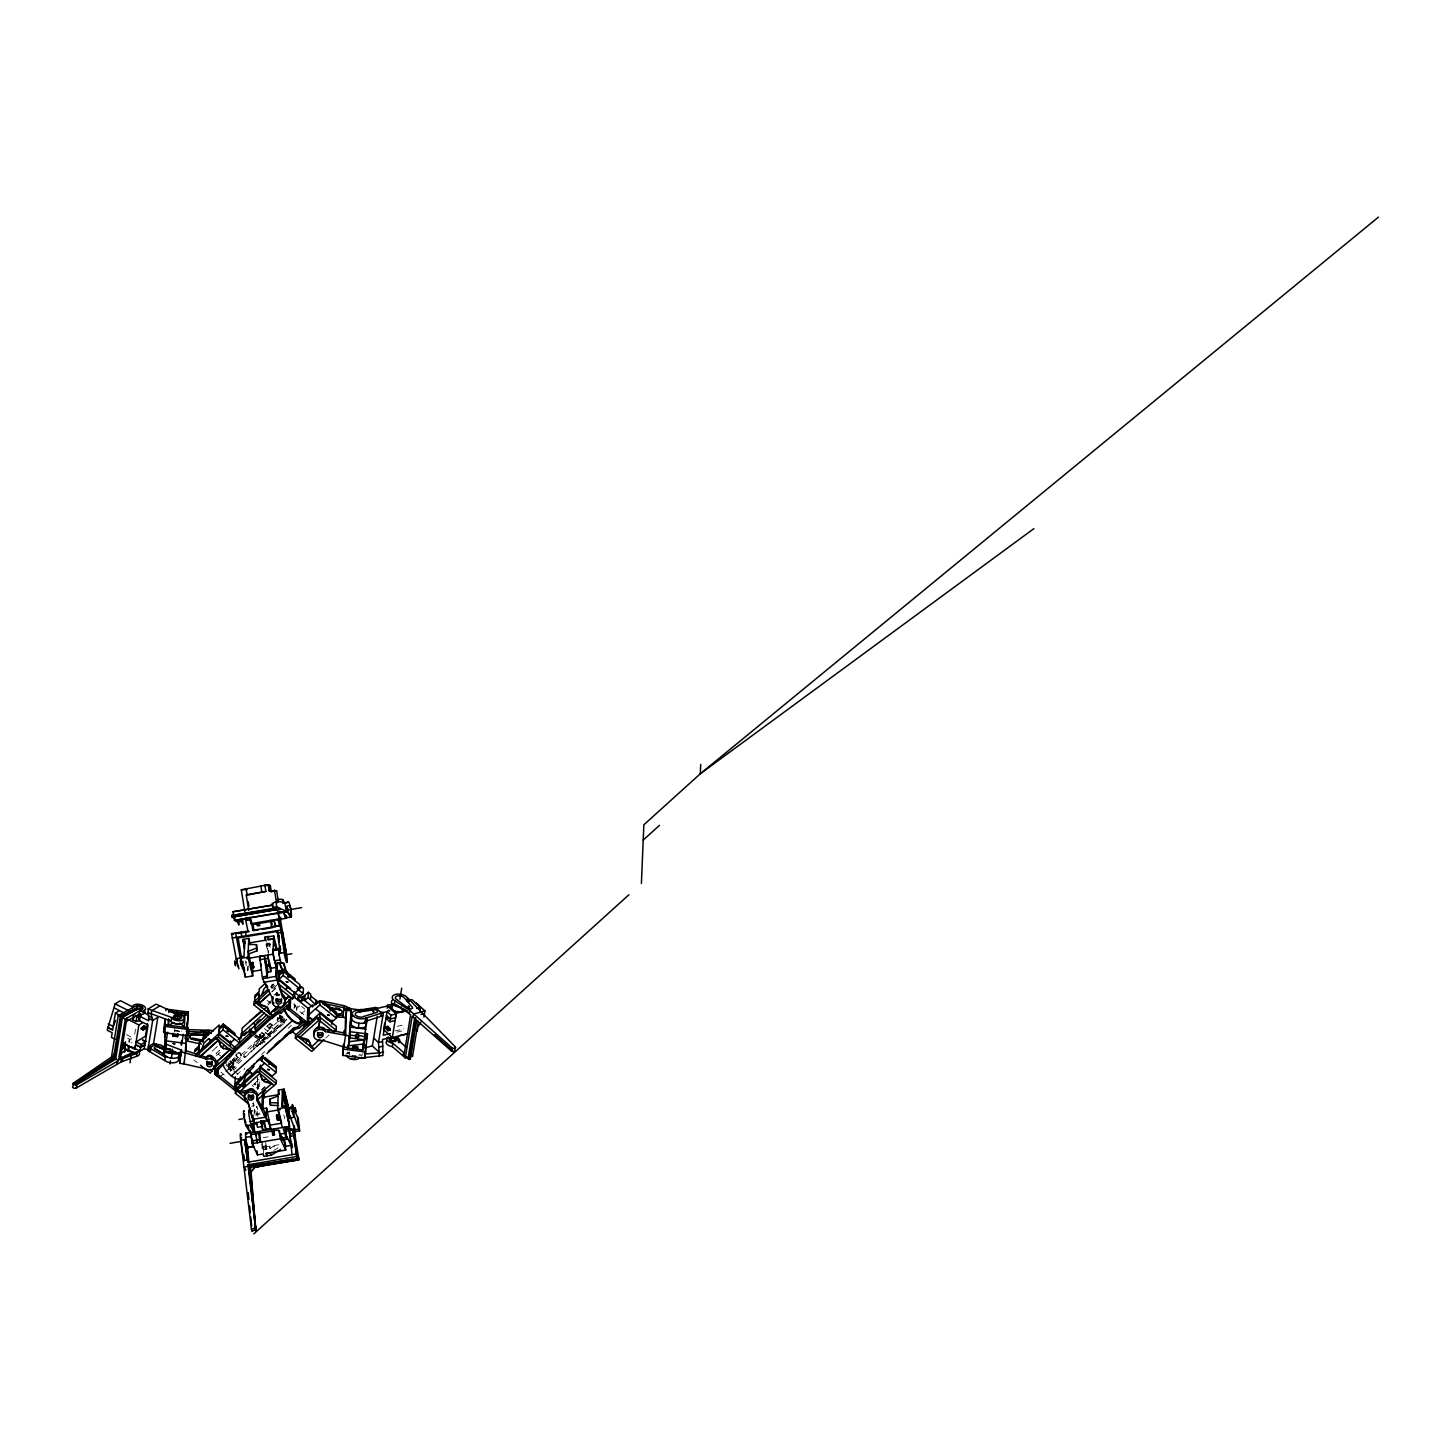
<?xml version="1.0" encoding="UTF-8"?>
<svg xmlns="http://www.w3.org/2000/svg" width="1451" height="1451" viewBox="0 0 1451 1451"><rect width="100%" height="100%" fill="white"/><g stroke="black" fill="none" stroke-linecap="round" stroke-linejoin="round"><path stroke-width="0.75" stroke-dasharray="5 3.75" d="M259.693 1086.527L259.711 1081.902M228.587 1067.356L228.641 1065.614M174.936 1031.969L174.483 1030.228L181.538 1031.153M230.31 1071.763L230.782 1060.427M227.988 1069.913L231.362 1066.866L231.58 1061.66L233.883 1058.686A3.392 2.902 2.4 0 0 233.611 1057.326M236.023 1068.807L231.434 1065.125L233.067 1063.674L233.212 1060.191M233.303 1061.951L228.333 1066.013M233.248 1060.336C232.668 1055.022 240.122 1059.556 235.588 1061.769C230.655 1062.168 235.461 1055.947 236.858 1060.264M233.067 1063.674L233.883 1058.686M236.078 1055.548L236.132 1054.496M241.029 1055.439L241.066 1054.405M248.121 970.139L248.302 965.731M260.454 1041.219L260.309 1044.684L259.584 1038.716L253.943 1043.813L253.725 1049.182L288.259 1017.967M253.417 1106.823L253.599 1102.579M254.469 1084.677C256.972 1082.246 253.399 1085.928 255.793 1084.768M254.197 1114.187L254.578 1105.336M258.858 1037.538L258.895 1036.486L265.025 1041.419M257.716 1089.121A2.684 2.285 2.4 0 0 258.169 1087.996L257.716 1077.93M259.62 1035.887L259.656 1034.763M259.91 1035.814L259.965 1034.69M257.462 1089.284A2.503 2.14 2.4 0 0 258.242 1087.252L257.553 1079.834M260.309 1038.716L260.346 1037.665M258.169 1087.996L258.169 1086.164M257.933 1116.418L256.736 1106.261L258.133 1111.919M261.724 1042.126L261.652 1043.868L285.394 1022.139L282.419 1019.745L282.038 1023.481L286.754 1019.164M255.05 1035.216L261.688 1040.548L284.976 1018.421L281.657 1015.754M263.647 1035.742L263.701 1034.617A1.868 1.596 2.4 0 0 261.289 1033.112M264.028 1035.814L264.064 1034.672A2.213 1.886 2.4 0 0 261.216 1032.912M268.308 953.488L266.984 944.256L270.194 943.694L270.231 945.163M268.308 952.6L268.399 950.55M265.859 1033.692L265.914 1032.64M267.546 1027.163L267.601 1025.948L269.287 1028.541L267.546 1027.163L270.63 1023.227L272.316 1025.821L269.287 1028.541M271.917 987.224L272.044 984.231A3.7 3.156 2.4 0 0 275.654 984.975M274.003 1030.936L274.076 1029.194L270.829 1026.582M276.506 995.912L276.633 992.847L280.007 995.549M277.431 995.023L277.268 992.937A3.319 2.829 2.4 0 0 275.708 995.422M277.214 1019.98L277.268 1018.856M277.649 1019.781L277.685 1018.656M281.385 1019.708L281.095 1018.91A1.868 1.596 2.4 0 0 278.519 1018.384A1.868 1.596 2.4 0 0 277.921 1020.579L279.1 1021.286A1.868 1.596 2.4 0 0 281.168 1020.506L281.44 1018.584M281.621 1019.89L281.675 1018.765M284.233 1023.445L284.305 1021.704L282.183 1019.999L284.958 1017.496M261.688 1040.548L284.976 1018.421M295.152 1006.504L295.206 1005.47M296.367 1010.513L296.512 1007.048L299.668 1004.183M266.658 942.95C269.578 943.114 270.666 944.909 269.813 944.583M270.249 945.671L266.984 946.415L266.984 944.256M262.921 1149.337L266.458 1149.355L263.248 1149.899C260.146 1147.995 265.714 1143.624 266.313 1147.941L263.084 1148.485L262.413 1146.78M265.642 1146.217L266.132 1148.884L262.903 1149.428M274.166 1146.925C275.527 1143.243 267.728 1152.747 265.769 1147.433M236.912 1059.23L235.171 1060.79L233.285 1059.284M128.74 1042.054L129.266 1038.843A3.7 1.941 9.3 0 0 126.545 1038.172M129.302 1042.344L130.046 1039.097A7.908 4.117 9.3 0 1 134.054 1039.242M134.689 1034.182L135.777 1027.58M174.446 1031.135L174.9 1028.36M349.365 1053.752L349.655 1051.975L349.201 1056.038M362.26 1053.48L361.789 1056.274L358.615 1053.48M255.811 1083.988L254.505 1084.042M233.502 1063.003L233.738 1062.168A3.392 2.902 2.4 0 0 233.012 1060.137L232.269 1059.538M359.939 1054.333L359.648 1054.75A6.638 3.464 9.3 0 1 358.687 1055.385M231.58 1061.66L228.206 1064.708L230.6 1066.63L230.528 1068.371L244.747 1055.53L244.657 1057.253L281.585 1023.88M273.822 983.941L270.738 986.716L273.06 988.566L278.592 983.56M271.174 988.421L274.529 985.392M271.827 991.758L275.164 988.748M271.954 991.867L275.291 988.838M212.318 1050.996L217.051 1046.715M274.076 995.168L277.322 992.23M267.873 1003.53L270.702 1000.954M267.8 1005.271L270.63 1002.695L267.329 1000.029M216.181 1053.408L219.518 1050.397L216.163 1053.843M216.453 1055.602L221.314 1051.358M266.458 1026.655L272.951 1020.797M269.342 1027.344L272.371 1024.624M269.306 1027.943L272.335 1025.222M228.315 1066.467L282.963 1016.97M219.264 1077.603L224.071 1073.268M225.685 1071.817L230.473 1067.464L225.794 1063.692M254.814 1046.171L260.382 1041.147M299.595 1005.924L296.439 1008.79L304.855 1015.555M231.598 1069.532L286.01 1020.325M301.554 1013.741L304.819 1010.767M237.112 1074.484L240.358 1071.545M288.15 1028.324L291.397 1025.385M261.67 1054.424L264.808 1051.594M252.202 1085.801L257.589 1080.922A7.908 6.729 2.4 0 0 258.786 1079.508M325.713 1038.045L329.069 1035.016M251.785 1106.551L253.925 1104.61L251.622 1102.76M256.011 1082.029L257.589 1080.922M345.81 1054.188L349.129 1052.138M273.84 1150.462L281.313 1145.945M277.195 994.679L277.975 994.388A3.319 2.829 2.4 0 1 279.698 994.352M397.338 1026.365L405.645 1024.388M395.017 1030.936L403.668 1028.886M396.921 1032.114L404.303 1030.373M269.741 943.186L266.512 943.749L266.984 946.415M266.93 945.163L270.158 944.601M255.956 1113.788L259.511 1113.171M255.195 1114.948L261.633 1113.86M263.121 1137.693L269.723 1136.568M265.352 1147.015L282.8 1144.059M262.776 1147.814L266.005 1147.269M174.791 1030.627L179.271 1031.208M175.154 1030.754L179.634 1031.353M278.193 1017.514A1.868 1.596 2.4 0 0 278.683 1020.017L279.136 1020.162M260.944 1036.05L261.416 1036.195A1.868 1.596 2.4 0 0 263.701 1034.617M126.418 1034.654L134.036 1038.535M232.051 1070.185L230.528 1070.04M231.362 1066.866L234.427 1069.314M233.901 1071.074L238.962 1075.118M301.735 1006.577L304.855 1009.08M267.093 1000.247L270.394 1002.913M279.553 1015.065L282.836 1017.695L282.745 1019.436L279.481 1016.806M279.553 1015.228L284.922 1019.545M270.575 1024.424L272.316 1025.821M264.263 1028.469L270.738 1033.692M270.593 1036.395L264.463 1031.48L270.539 1037.447M256.754 1035.415L261.724 1039.424M255.739 1035.035L264.989 1042.471M255.122 1036.758L262.595 1042.779M252.148 1034.672L259.602 1040.53L230.528 1066.558L228.097 1064.617M253.943 1043.813L256.918 1046.225M230.691 1062.259L233.121 1064.218L233.194 1062.386L230.6 1064.726L228.17 1062.785M218.303 1054.097L220.606 1055.947M225.939 1065.234L231.743 1069.895M220.987 1072.235L224.234 1074.865M193.89 1059.974L197.173 1062.604M270.974 986.281L273.06 988.566M270.539 1148.739L269.396 1146.344L270.122 1152.729M265.968 1148.303L266.005 1145.057M246.579 963.119L246.235 961.541M269.179 943.476L270.14 947.267M265.95 944.039L267.836 951.584M283.834 1114.912L284.813 1118.775M245.128 960.798L247.541 970.429M247.377 966.529L247.813 970.411M265.152 1145.22L265.606 1149.319M262.359 1142.01L263.084 1148.485M263.248 1149.899L263.973 1156.374M261.67 1143.714L262.595 1151.913M265.606 1141.465L266.313 1147.941M257.607 1080.288L258.115 1087.416M257.063 1076.461L258.006 1086.164A2.503 2.14 2.4 0 1 257.19 1088.196M256.954 1115.638L255.322 1109.67A7.908 1.016 80.3 0 0 254.342 1109.942L254.36 1111.248A7.908 1.016 80.3 0 0 254.487 1112.899M258.042 1085.384A2.503 2.14 2.4 0 1 256.065 1087.887M253.326 1086.69A2.503 2.14 2.4 0 1 253.109 1086.164M244.167 1069.913A7.908 6.729 2.4 0 1 244.566 1068.19M131.062 1042.834A4.571 2.376 9.3 0 1 132.186 1042.797M279.39 1016.933A2.213 1.886 2.4 0 1 281.657 1018.602A2.213 1.886 2.4 0 1 279.934 1020.652A2.213 1.886 2.4 0 1 277.359 1019.346M277.522 1017.913A2.213 1.886 2.4 0 1 277.848 1017.514M264.064 1034.672A2.213 1.886 2.4 0 1 261.38 1036.54A2.213 1.886 2.4 0 1 259.91 1033.819M277.467 1019.037A2.213 1.886 2.4 0 1 281.186 1018.82A2.213 1.886 2.4 0 1 279.88 1021.776A2.213 1.886 2.4 0 1 277.268 1019.491M275.545 987.968A3.7 3.156 2.4 0 1 270.738 985.011M217.324 1046.135A7.908 6.729 2.4 0 1 216.126 1047.549M229.548 1061.552A12.098 4.788 47.9 0 1 236.259 1067.591M230.11 1070.131A3.863 1.542 47.9 0 1 229.657 1066.485A3.863 1.542 47.9 0 1 234.083 1070.493M228.786 1067.954A3.863 1.542 47.9 0 1 231.634 1070.221M237.837 1053.462A2.467 2.104 2.4 0 1 240.993 1055.82A2.467 2.104 2.4 0 1 237.202 1057.253A2.467 2.104 2.4 0 1 237.239 1053.698M237.873 1052.428A2.467 2.104 2.4 0 1 241.047 1054.224A2.467 2.104 2.4 0 1 238.472 1056.564A2.467 2.104 2.4 0 1 236.187 1053.952M293.882 1003.675A2.467 2.104 2.4 0 1 294.045 1007.32M293.846 1004.709A2.467 2.104 2.4 0 1 293.991 1008.354M261.416 1036.195A1.868 1.596 2.4 0 1 260.182 1033.874M279.499 1017.024A1.868 1.596 2.4 0 1 281.385 1019.001A1.868 1.596 2.4 0 1 278.683 1020.017M347.297 1053.752A6.638 3.464 9.3 0 1 349.546 1052.664M348.294 1053.789A6.638 3.464 9.3 0 1 347.206 1051.957M258.296 1086.092A2.503 2.14 2.4 0 1 257.516 1088.123M276.506 995.567A3.319 2.829 2.4 0 1 277.177 995.114L277.957 994.806A3.319 2.829 2.4 0 1 279.68 994.787M277.721 995.858A2.285 1.941 2.4 0 1 279.444 995.64M276.851 995.894A2.285 1.941 2.4 0 1 277.359 994.008M262.776 1037.139L260.908 1037.175A1.868 1.596 2.4 0 1 260.255 1034.835A1.868 1.596 2.4 0 1 263.066 1034.617L263.574 1035.325A1.868 1.596 2.4 0 1 262.776 1037.139M260.309 1037.211A2.213 1.886 2.4 0 0 263.973 1036.286A2.213 1.886 2.4 0 0 261.18 1034.037A2.213 1.886 2.4 0 0 260.309 1037.211"/><path stroke-width="1.5" d="M278.32 935.097L279.154 941.735M283.108 939.577L282.981 939.087M239.125 923.398L238.78 925.067L237.638 922.129L241.519 921.476L242.879 924.269L242.789 919.88M287.733 909.414L287.516 908.217L287.697 909.487M276.851 978.391L283.707 997.98A6.638 5.641 2.4 0 1 280.152 1007.248A6.638 5.641 2.4 0 1 272.48 999.884L272.933 996.801M262.522 978.663L259.602 956.445L264.354 955.647L267.274 977.847L262.522 978.663L272.879 999.159M165.106 1034.055L164.344 1052.374L179.997 1054.405M180.087 1052.283L179.634 1063.365L184.077 1063.946L186.308 1043.487L166.212 1040.875L164.961 1051.104L172.016 1052.029L172.469 1049.254M179.634 1063.365L180.922 1054.242L165.414 1048.311L166.212 1040.875M181.302 1044.974L181.466 1040.893M180.849 1055.983L181.593 1050.161L166.085 1044.212M184.132 1062.205L184.077 1063.946L205.389 1068.788A6.638 5.641 2.4 0 0 216.018 1065.234A6.638 5.641 2.4 0 0 206.967 1059.121L181.52 1051.902M185.51 1050.905L186.145 1035.379M201.508 1044.085L187.451 1041.129L187.542 1039.097M203.031 1041.637L191.369 1039.134A2.684 2.285 2.4 0 1 192.004 1034.763L204.192 1034.998L204.228 1033.747M186.018 1050.724L206.096 1057.217L206.006 1059.484L207.058 1056.854A6.638 5.641 2.4 0 1 214.276 1058.214A6.638 5.641 2.4 0 1 215.655 1064.399M249.699 942.878L265.007 940.266L265.134 937.001L268.381 936.439L268.254 939.704L273.568 938.797L276.397 950.115L273.586 938.797L268.254 939.704L268.362 936.784L273.695 935.877L272.951 954.178L276.252 967.4L270.92 968.307L270.775 971.644L267.528 972.188L266.095 965.332C271.682 968.815 268.326 958.549 268.961 964.371L265.733 964.933L264.372 955.647M282.437 997.055L275.853 976.378L276.307 965.296M276.833 980.35L277.467 963.373M284.233 970.919A7.908 6.729 2.4 0 0 282.383 970.12L282.365 968.706M286.881 974.347L283.961 963.101M346.408 1010.241L345.592 1035.488L343.724 1046.969L348.149 1047.549L350.036 1036.068L351.196 1008.808L344.413 1005.797L322.34 1001.099A7.908 6.729 2.4 0 0 316.518 1002.423M165.414 1018.765L165.051 1027.598L165.505 1024.805L187.741 1027.707L186.635 1035.651L164.416 1032.749L164.942 1019.89L163.582 1032.078L164.652 1026.836M165.94 1010.73L165.994 1009.08L188.231 1011.982L188.158 1013.632L169.042 1011.147L168.824 1012.544M164.416 1032.749L165.505 1024.805M164.961 1051.104L165.088 1047.767M165.559 1044.974L165.414 1048.311L170.71 1049.019M168.262 1025.821L168.534 1019.219M168.425 1025.839L168.697 1019.237M172.016 1052.029L172.052 1051.123M177.512 1036.649L177.802 1033.946L177.512 1036.649L172.742 1036.014L172.796 1034.726M173.775 1051.268L173.558 1052.229L180.613 1053.154M177.04 1012.181L176.75 1015.319M184.259 1027.888L185.039 1013.233L175.335 1013.705L169.042 1011.147M186.635 1035.651L188.231 1011.982M187.288 1030.5L187.923 1015.029L180.523 1015.228M187.741 1027.707L187.669 1029.358L165.432 1026.456M198.968 1047.713L194.634 1051.63L194.706 1049.889L199.041 1045.971M198.787 1051.921L199.168 1043.106L219.174 1025.023L219.047 1027.87L223.309 1024.025L228.532 1028.233L227.281 1031.026L228.532 1028.233M202.632 1041.31A7.908 6.729 2.4 0 1 203.358 1039.66L204.682 1035.252L203.485 1036.667A7.908 6.729 2.4 0 0 202.904 1041.8M200.456 1065.252L210.322 1073.178L212.535 1069.514L232.65 1051.322L230.346 1049.454L215.256 1063.111L230.11 1049.472M214.766 1069.695L214.585 1073.831L219.264 1077.603M195.595 1054.677L218.466 1033.983L234.899 1047.205L234.772 1050.252L232.613 1052.175L216.235 1038.1L218.539 1039.95L220.933 1046.643L223.363 1048.583L230.346 1049.454M253.725 1064.109L253.617 1066.811L236.64 1084.768L236.459 1088.903L234.881 1090.318L214.929 1074.266L215.274 1066.068M214.929 1074.266L216.507 1072.851L216.689 1068.716L224.506 1061.642L229.149 1054.841L233.665 1050.76L235.116 1051.939L235.225 1049.218L250.914 1035.053L251.114 1030.228M216.199 1038.97L218.339 1037.03L218.466 1033.983M218.72 1035.941L218.974 1029.611L223.254 1025.766L228.46 1029.956M234.645 1039.152L230.618 1042.797L219.047 1033.475L219.21 1029.394M218.031 1067.555L217.741 1074.212L216.399 1075.445M249.1 1070.892L247.631 1069.732L243.006 1076.533L235.171 1083.607L234.79 1087.924L217.741 1074.212L218.14 1069.895L233.611 1053.299M219.047 1033.475L223.073 1029.829L223.309 1024.025M223.363 1048.583L222.184 1046.751L224.397 1045.572M229.603 1030.863L229.675 1029.14L234.881 1033.348L234.808 1035.071L229.603 1030.863L228.424 1031.933M230.292 1045.246L230.473 1041.038M235.243 1076.823L234.79 1087.924L233.43 1089.157M241.537 919.063L242.335 921.149L241.61 918.537M244.512 947.05L243.024 941.046L244.639 940.756L244.004 956.227L240.757 956.789L240.685 958.44L245.382 977.194L252.674 975.943L252.909 970.03M248.502 1103.903L235.352 1093.328L235.515 1089.429L264.554 1063.202M243.024 941.046L243.079 939.396L248.756 938.416L250.316 944.674M235.352 1093.328L237.565 1089.665L257.698 1071.455L274.094 1085.548L276.234 1083.607L276.361 1080.578L259.929 1067.356L259.802 1070.385L257.661 1072.325M240.902 1038.716L241.12 1033.511M266.875 1014.866L244.294 1035.288L241.936 1033.384L242.154 1028.179L261.688 1010.567M245.382 977.194L244.784 972.914M252.674 975.943L247.976 957.188L248.756 938.416M248.52 944.329L256.555 944.692L256.41 948.156L248.23 951.276L252.075 971.662M251.096 963.99L251.15 962.684L252.782 962.412L253.725 967.744L252.111 968.017L251.096 963.99L252.728 963.718L252.782 962.412M235.225 1049.218L233.774 1048.057L249.445 1033.874L249.645 1029.049L255.775 1033.983M252.111 968.017L251.15 962.684M264.481 1121.043L264.535 1122.421L261.216 1122.856L262.667 1129.73L270.666 1128.37L267.22 1119.047L267.147 1120.789L253.816 1123.056L247.323 1100.112M248.085 1091.986L248.248 1090.046A3.319 2.829 2.4 0 1 254.397 1092.059M280.116 988.82L292.558 998.832L292.63 997.091L270.321 1018.094L253.889 1004.872L254.016 1001.843L267.728 989.437M254.614 1001.317L254.868 995.495L259.13 991.65L259.257 988.784L264.118 984.377M248.883 953.906L257.063 950.786L256.555 944.692M256.464 1030.029L255.013 1028.85L255.213 1024.025M253.889 1004.872L269.487 989.945M252.837 1119.084L248.03 1102.216M261.851 1108.872L266.603 1108.074L266.204 1117.052L252.891 1119.32L253.054 1115.311M258.586 1001.662L258.351 1004.799L265.297 1006.522L267.728 1008.481L270.158 1014.303L267.764 1007.611L256.083 1002.079M258.659 997.671L258.822 993.59M253.816 1123.056L253.998 1118.63M267.147 1120.789L256.827 1100.366L257.299 1097.282A6.638 5.641 2.4 0 0 251.331 1089.828A6.638 5.641 2.4 0 0 244.494 1096.557M246.017 1092.313L239.814 1093.256L239.887 1091.515L260.001 1073.323L262.395 1079.997L264.826 1081.956L271.79 1083.697L256.573 1096.394M260.182 1069.296L260.364 1065.088M265.733 964.933L265.769 964.026M262.123 1061.243L262.286 1057.162L276.289 1068.444L271.065 1064.236L271.137 1062.513L276.361 1066.703L276.125 1072.507L272.099 1076.152L260.509 1066.848M268.961 964.371L267.619 955.084L270.92 968.307M262.395 1079.997L260.001 1073.323M260.817 1121.006L260.854 1122.475L264.227 1121.115M267.528 972.188L265.315 959.419L267.655 968.851L267.347 976.106L262.595 976.922M261.924 1106.841L262.54 1092.639L263.465 1096.376L263.556 1094.344M266.549 1006.631L264.245 1009.551M263.647 1080.106L265.878 1078.945M262.957 1108.564L263.538 1093.963L264.517 1097.935M270.775 971.644L269.324 964.77M262.667 1129.73L261.398 1120.734M263.03 1121.405L265.914 1129.168L264.445 1122.312M269.922 1063.311L269.995 1061.588L264.789 1057.398L264.717 1059.121L269.922 1063.311L268.743 1064.381M278.519 1105.571L270.485 1105.209L269.832 1102.579L269.977 1099.096L278.157 1095.977M276.252 967.4L276.397 963.736M270.485 1105.209L269.977 1099.096M270.666 1128.37L266.603 1108.074M276.905 1000.7L276.996 998.542M274.094 1085.548L257.353 1099.84M278.81 981.62L279.263 970.701L282.147 973.022M290.472 988.675L279.118 979.153L279.299 975.09L283.398 971.372L288.622 975.562M276.579 1116.363L276.633 1115.057L278.266 1114.785L279.209 1120.099L277.594 1120.372L276.579 1116.363L278.211 1116.091L278.266 1114.785M279.118 979.153L283.235 975.435L283.471 969.631L288.695 973.839L288.586 977.539L289.837 974.746L295.061 978.953L294.988 980.676M282.31 1127.59L277.613 1108.836L278.411 1090.064L284.088 1089.102L288.259 1105.771M277.594 1120.372L276.633 1115.057M284.088 1089.102L284.015 1090.753L282.401 1091.025L281.73 1106.496L284.976 1105.952L289.601 1126.357L250.261 1132.886L245.944 1125.541A7.908 1.016 80.3 0 1 243.695 1115.257A7.908 1.016 80.3 0 1 244.385 1111.266M282.528 1107.077L283.054 1093.655L284.668 1093.383L288.042 1106.877L286.427 1107.24M290.617 998.469L290.182 1008.735L288.604 1010.168L287.135 1008.989L287.316 1004.872L279.481 1011.946L275.091 1013.306L252.964 1033.166M284.741 1100.402L284.668 1102.143L286.282 1101.871L286.355 1100.13M287.135 1008.989L288.731 1007.556L289.075 999.34M289.601 1126.357L284.976 1105.952M294.698 996.891L294.861 992.992L278.429 979.77L278.266 983.669L294.698 996.891L292.558 998.832M324.045 1039.551L311.784 1051.467L295.369 1038.245L295.496 1035.198L320.58 1012.526L332.17 1021.83L336.287 1018.13L336.523 1012.308L331.3 1008.119L330.121 1009.189M310.478 999.394L310.714 994.207L308.337 992.284L304.946 995.313L304.801 998.796L301.463 1000.918A3.392 2.902 2.4 0 1 299.069 1000.428L298.453 996.347M295.369 1038.245L317.66 1017.242L317.588 1018.983L334.02 1032.205L336.179 1030.264L336.342 1026.347L319.909 1013.124L319.746 1017.042L317.588 1018.983M293.302 994.407L299.65 988.675L299.831 984.594L283.398 971.372L279.064 975.29M293.701 991.668L299.813 996.583L299.885 994.842L297.582 997.798A3.392 2.902 2.4 0 0 298.307 999.83L298.688 1000.138M300.937 988.131L301.01 986.39L303.404 988.312L303.186 993.518L299.813 996.583M299.849 1037.284L309.19 1041.854L311.639 1047.676L309.226 1040.984L306.796 1039.025L299.849 1037.284L320.091 1019.201M301.463 1000.918L301.608 997.454L304.946 995.313M302.443 1000.682L302.588 997.2M303.186 1000.283L303.332 996.801M310.641 995.93L315.883 1000.156L315.719 1003.639L312.364 1006.686L304.728 1000.537L304.801 998.796M304.728 1000.537L308.12 997.49L308.337 992.284M307.812 1008.064L307.213 1022.447L305.635 1023.862L307.086 1025.041L308.664 1023.608L309.281 1009.243L294.19 997.109M308.011 1040.004L305.726 1042.906M312.364 1006.686L312.437 1004.944L307.793 1009.134M318.984 1026.22L318.912 1027.943L319.982 1019.092L318.73 1026.31A3.319 2.829 2.4 0 0 317.261 1028.052M309.027 1014.684L319.837 1004.908L320.018 1000.845L336.451 1014.049L331.227 1009.842L331.3 1008.119M324.335 1001.571L323.41 1004.201M324.879 1004.745L324.951 1003.004L330.157 1007.194L330.084 1008.935M325.949 1018.058L329.468 1020.887M350.036 1036.068L325.459 1031.643L324.389 1028.378A6.638 5.641 2.4 0 0 316.318 1028.233A6.638 5.641 2.4 0 0 314.16 1034.835M331.844 1024.297L332.025 1020.071M351.069 1011.692L349.673 1031.661L367.484 1033.946L364.836 1058.323L342.617 1055.421L343.415 1044.357M344.413 1005.797L342.781 1017.314L336.668 1017.078M342.617 1055.421L343.814 1045.21L343.724 1046.969L322.702 1040.313A6.638 5.641 2.4 0 1 313.652 1034.182A6.638 5.641 2.4 0 1 324.28 1030.627L325.459 1031.643M344.268 1034.327L344.431 1030.391L343.887 1033.638M345.12 1034.527L345.556 1015.627M345.32 1035.47L345.429 1033.203L325.55 1029.394M348.149 1047.549L348.893 1041.709L364.727 1039.841L365.326 1033.711M348.82 1043.45L348.893 1041.709M348.222 1045.808L364.056 1043.94L364.727 1039.841L357.671 1038.898C361.952 1033.003 353.282 1032.06 356.13 1038.698L349.074 1037.791L349.673 1031.661M352.865 1046.153L352.575 1048.855L352.865 1046.153L357.617 1046.77L357.327 1049.472L357.617 1046.77M356.13 1038.698L356.039 1036.685M356.62 1035.016L356.583 1035.923L349.528 1034.998M357.671 1038.898C358.451 1034.926 355.731 1038.898 357.2 1036.939M358.161 1035.216L367.339 1037.411M363.911 1039.188L362.823 1049.98L346.843 1047.894M364.056 1043.94L364.201 1040.603M364.836 1058.323L365.743 1045.046M364.872 1036.504L366.541 1018.239M366.65 1033.275L366.414 1039.188L367.484 1033.946M641.396 883.478L643.845 824.803L700.307 773.764L1378.45 217.124M700.706 764.387L700.307 773.764L1033.874 528.654M348.966 1039.914L349.129 1036.286M246.507 1144.277L245.781 1144.24M248.81 1146.635L248.302 1148.122L247.123 1145.111A7.908 1.016 80.3 0 1 245.963 1139.325L245.691 1137.366A7.908 1.016 80.3 0 1 245.999 1132.687L246.344 1133.231A7.908 1.016 80.3 0 1 246.743 1134.247M237.22 960.417L237.057 961.741M281.911 963.156L281.966 962.684A7.908 1.016 80.3 0 1 279.336 955.683A7.908 1.016 80.3 0 1 279.68 948.791L280.605 949.752M293.628 1114.06L292.503 1106.134L293.628 1110.813M408.257 1006.45L409.527 1006.559L408.384 1006.123M186.562 1027.145L187.179 1022.792M415.149 1021.413L416.546 1021.105L410.307 1059.139L408.91 1059.448L415.675 1017.786M125.276 1019.055L118.456 1060.608L114.955 1058.378L121.721 1016.806L136.866 1009.243L122.446 1017.604L125.276 1019.055L142.797 1009.007A4.099 2.14 9.3 0 0 140.983 1006.123A4.099 2.14 9.3 0 0 135.759 1006.105L118.275 1015.5L111.455 1057.053L73.475 1083.063L72.931 1086.346A2.068 1.088 9.3 0 0 73.384 1087.924A2.068 1.088 9.3 0 0 76.25 1088.032L121.104 1061.969L137.99 1055.82A7.908 4.117 9.3 0 0 138.843 1051.794M133.311 1015.519L132.621 1019.708L136.086 1021.468L136.775 1017.278L140.185 1016.48L148.764 1020.833L148.147 1008.971L156.128 1004.128L176.587 1013.632A6.638 3.464 9.3 0 1 183.969 1017.133A6.638 3.464 9.3 0 1 179.688 1020.76A6.638 3.464 9.3 0 1 171.563 1017.895L171 1021.377A6.638 3.464 9.3 0 0 178.854 1024.261A6.638 3.464 9.3 0 0 183.497 1020.924M398.281 1038.172L394.708 1039.025L391.389 1037.338L382.538 1039.442L382.991 1055.476L359.086 1058.232A6.638 3.464 9.3 0 1 351.904 1059.266A6.638 3.464 9.3 0 1 346.626 1055.439M346.68 1010.277L345.465 1017.659L342.781 1017.314M76.25 1088.032L76.776 1084.749L118.456 1060.608M132.204 1006.686L120.379 1000.682L115.137 1003.856L107.193 1030.228L112.18 1032.767L111.419 1037.356L115.228 1039.297M112.634 1029.974L107.646 1027.435L112.634 1029.974L115.427 1013.034L119.127 1010.785M136.866 1009.243L135.523 1008.59L120.379 1016.153L113.577 1057.652L74.781 1083.734L112.398 1059.702M114.647 1056.31L121.34 1015.555L122.682 1016.208L115.627 1059.176L75.434 1084.06L114.955 1058.378M116.951 1064.49L117.477 1061.207M126.926 1018.058L120.107 1059.611L137.101 1053.172A7.908 4.117 9.3 0 1 131.352 1053.372L123.172 1057.108M121.104 1061.969L121.648 1058.686M125.475 1041.764L124.695 1046.588L124.659 1043.088M124.623 1052.265L125.04 1050.161A7.908 4.117 9.3 0 1 124.913 1046.951L125.511 1045.373M140.203 1049.472A7.908 4.117 9.3 0 1 138.734 1051.304L137.319 1051.921A7.908 4.117 9.3 0 1 131.551 1052.12L127.779 1050.905L128.577 1046.08A7.908 4.117 9.3 0 1 126.037 1044.103M128.595 1051.231L129.302 1046.461M126.473 1014.068L135.523 1008.59M129.991 1062.803L131.08 1056.201M126.382 1021.413L138.534 1014.594L140.022 1011.347A6.638 3.464 9.3 0 0 145.517 1008.01A6.638 3.464 9.3 0 0 138.026 1004.201A6.638 3.464 9.3 0 0 132.531 1007.538L132.658 1007.756M139.187 1015.954L138.498 1020.144L148.075 1025.023L144.229 1048.638L140.094 1051.123L135.016 1048.547L135.632 1044.684L140.729 1047.259L144.9 1044.756L145.354 1041.981L142.47 1040.004L146.261 1041.419M140.185 1016.48L139.514 1020.67L136.086 1021.468M142.579 1022.719L138.879 1024.968L134.889 1049.291L122.863 1043.178M136.575 1056.437L137.319 1051.921M141.128 1028.977L144.175 1025.875L146.152 1026.891L145.934 1028.287L143.105 1029.992L141.128 1028.977L144.175 1025.875M143.105 1029.992L146.152 1026.891M140.094 1051.123L141.182 1044.502L145.354 1041.981M147.458 1023.59L145.372 1036.286L136.104 1041.909L141.182 1044.502M177.929 1057.688A7.908 4.117 9.3 0 1 175.807 1062.386A7.908 4.117 9.3 0 1 166.266 1061.443L149.471 1051.522C149.489 1044.52 159.955 1042.054 164.38 1047.568M154.55 1048.638L163.546 1053.988A7.908 4.117 9.3 0 0 165.305 1057.235L148.328 1047.169L151.394 1047.332L148.419 1046.588L153.57 1043.469L157.851 1017.332L152.7 1020.434L147.784 1050.451L149.471 1051.522M163.818 1053.535L164.507 1048.221A7.908 4.117 9.3 0 1 164.834 1047.187M164.344 1052.374L167.645 1032.278M164.779 1060.518L165.523 1056.002L167.01 1056.908M175.099 1015.101L175.335 1013.705M172.742 1036.014L173.032 1033.33L172.977 1034.617L177.748 1035.252M169.93 1063.928L170.438 1060.826M177.367 1019.6L177.893 1016.335M171.381 1058.196L172.179 1053.39M178.382 1015.537L178.618 1014.14M179.253 1055.548L179.779 1052.338M181.556 1044.901L183.298 1034.309M180.922 1054.242L181.593 1050.161M185.71 1034.998L185.111 1038.698L187.796 1039.043M185.637 1047.568L186.308 1043.487M187.451 1041.129L189.083 1029.611L186.399 1029.267M188.739 1031.679L189.083 1029.611L211.556 1030.41A7.908 6.729 2.4 0 1 213.551 1030.881M185.746 1052.011L186.109 1048.474M360.32 1012.363L360.827 1009.261M351.722 1020.996A7.908 4.117 9.3 0 0 350.598 1022.937L350.816 1024.043A7.908 4.117 9.3 0 0 358.252 1028.088L359.05 1023.281A7.908 4.117 9.3 0 0 366.831 1019.055M386.419 1015.464L390.337 1019.019L395.579 1017.786L396.214 1013.941L390.972 1015.192L387.091 1011.637L383.409 1012.526L365.761 1018.094L365.017 1022.61L363.476 1023.136M366.232 1025.458L367.049 1020.162L366.74 1021.196M362.442 1051.34L364.527 1038.626M383.536 1051.975L379.872 1052.846L372.381 1045.99L377.242 1016.335M379.31 1056.346L378.493 1042.525L383.409 1012.526L380.289 1011.909L375.464 1007.502L355.713 1010.622A7.908 4.117 9.3 0 0 353.373 1016.099A7.908 4.117 9.3 0 0 364.201 1018.62L365.761 1018.094M384.678 1023.227L383.644 1029.575L392.332 1037.538L407.731 1033.892M387.127 1008.3L387.635 1005.235L393.384 1003.874M387.091 1011.637L383.227 1035.252L390.301 1033.584M385.367 1028.251L385.603 1026.855L387.653 1026.365L390.301 1028.795L390.065 1030.192L388.016 1030.663L385.367 1028.251L387.417 1027.761L390.065 1030.192M387.417 1027.761L387.653 1026.365M388.016 1030.663L388.251 1029.267L385.603 1026.855M395.125 1020.579L389.884 1021.812L390.972 1015.192M391.988 1009.225L392.768 1004.4A7.908 4.117 9.3 0 1 392.26 1000.192M401.8 1007.103L399.805 1007.067A7.908 4.117 9.3 0 1 394.128 1005.38L394.872 1000.845L393.511 999.866A7.908 4.117 9.3 0 1 395.688 994.352A7.908 4.117 9.3 0 1 406.552 996.801L455.324 1046.897L454.78 1050.179A2.068 1.088 9.3 0 1 454.217 1051.63A2.068 1.088 9.3 0 1 451.37 1050.996L412.157 1016.335L405.337 1057.906L408.257 1057.217M392.332 1037.538L396.341 1013.197L387.635 1005.235M399.896 999.14L401.709 988.131M405.337 1057.906L392.332 1046.606L392.876 1043.251L391.933 1043.106A6.638 3.446 9.3 0 1 388.288 1036.957M402.09 1011.837L402.544 1008.554M390.809 1005.96A7.908 4.117 9.3 0 0 401.02 1011.909L402.852 1011.655L403.378 1008.445M406.915 1001.154L407.441 997.871M403.795 1056.491L410.615 1014.92L409.164 1013.596L409.708 1010.313L394.872 1000.845M413.063 1017.169L413.608 1013.886L409.708 1010.313M408.91 1059.448L408.021 1058.613L414.714 1017.822M413.589 1032.84L409.635 1056.908L412.556 1056.201L418.305 1021.196M414.297 1028.451L415.022 1024.08M409.599 1059.303L415.857 1021.268M417.235 1031.335L417.815 1027.054L420.863 1022.103M423.892 1017.133L424.925 1010.857L421.008 1007.266L416.6 1008.409M451.37 1050.996L451.896 1047.713L413.608 1013.886L420.826 1012.181M252.238 1099.151L252.855 1095.541M238.925 968.796L236.205 958.748L240.267 958.059L235.57 932.939L231.525 933.61L237.257 964.171M272.044 922.945L272.081 924.505M283.852 903.193C285.43 897.843 275.255 898.006 277.105 902.848M282.745 899.366L282.945 903.52M344.54 1034.545L345.247 1031.044M179.072 1056.128L179.38 1055.077M295.26 1138.6L294.68 1131.617M244.475 1113.788L244.439 1117.687M201.743 1049.109L204.174 1042.725L208.69 1038.644L210.994 1040.494M261.706 994.896L264.155 988.512L267.165 985.791M243.206 1082.482L245.654 1076.098L250.171 1071.999L252.474 1073.867M303.186 1028.251L305.617 1021.867M115.59 1020.488L113.214 1026.492L108.226 1023.953M206.677 1056.89L206.767 1056.673A3.319 2.829 2.4 0 1 212.934 1058.704M228.369 1030.99L229.675 1029.14M269.832 1064.345L271.137 1062.513M125.112 1045.718L124.677 1047.803L127.779 1050.905M256.827 1100.366L257.19 1099.532A6.638 5.641 2.4 0 0 249.518 1092.168A6.638 5.641 2.4 0 0 245.963 1101.436L247.232 1102.379M286.518 1136.913L285.303 1130.51L286.282 1133.666M132.621 1019.708L133.782 1017.877M399.533 1041.473L399.66 1041.292A6.638 3.446 9.3 0 0 397.556 1037.737M254.723 1220.364L255.684 1229.287L251.041 1171.773L254.796 1167.33L258.858 1166.64M396.83 1037.211L396.939 1037.084A3.319 1.723 9.3 0 0 397.066 1036.649M276.089 973.567L279.263 970.701M279.136 973.548L283.471 969.631M194.634 1051.63L198.751 1047.912L198.569 1051.975L195.831 1054.46M254.796 997.236L259.058 993.391L258.623 1003.929L270.285 993.373L258.387 1003.929M196.103 1056.292L216.235 1038.1M287.516 974.909L288.695 973.839M287.443 976.632L289.837 974.746M201.743 1055.131L218.539 1039.95L220.933 1046.643M200.202 1056.727L218.539 1040.149M286.337 988.185L288.024 986.644L286.3 989.056M262.323 1011.075L250.044 1021.105M241.936 1033.384L264.517 1012.961M238.272 1039.333L246.398 1031.987M256.827 1022.556L260.074 1019.618M270.194 1013.233L278.538 1005.688M285.194 999.666L288.531 996.656L285.285 999.793M270.194 1013.433L278.592 1005.851M213.551 1066.503L218.176 1062.332M255.013 1028.85L269.106 1016.099M274.221 1011.655L278.991 1007.339M229.331 1056.437L277.141 1013.197M288.767 1006.033L280.95 1013.106L276.542 1014.485L272.026 1018.566L270.575 1017.387M231.326 1075.862L292.34 1020.706M256.863 1061.261L263.121 1055.602M274.946 1044.901L279.662 1040.657M284.36 1036.413L293.574 1028.197L295.025 1029.358L299.432 1027.997L305.689 1022.338M246.743 1070.983L263.538 1055.784M268.471 1051.304L294.861 1027.453M266.966 1053.535L289.547 1033.112M295.025 1029.358L290.508 1033.438L289.057 1032.278M295.043 1027.725L297.981 1026.818L304.238 1021.159M240.05 1085.348L237.039 1082.537M268.816 1062.658L269.995 1061.588M242.734 1086.835L245.509 1084.332M330.048 1010.912L331.227 1009.842M261.851 1089.755L264.862 1087.035M320 1039.061L311.675 1046.806L313.978 1048.656M262.649 1092.966L265.66 1090.245M643.21 840.093L659.48 825.365M253.816 1233.876L628.9 894.777M320.018 1000.845L315.683 1004.763L308.12 997.49M119.472 1054.931L126.273 1049.472M121.485 1049.672L124.913 1046.951M276.071 902.685L276.742 906.766L287.225 911.772L291.052 917.431A7.908 1.016 80.3 0 0 290.889 910.049A7.908 1.016 80.3 0 0 288.549 901.869L285.829 903.139C269.777 897.317 267.02 909.523 282.673 912.153M159.61 1006.015L151.72 1010.785L151.14 1014.267L152.7 1020.434L149.127 1018.62M156.599 1044.248L155.166 1045.119L165.668 1048.783M250.896 1132.832L252.093 1143.606L257.498 1154.887L262.831 1153.98L263.973 1156.374L271.264 1155.123L280.587 1149.464M114.448 1008.046L124.822 1013.306M144.9 1044.738L140.729 1047.259L135.632 1044.702M168.624 1025.222L173.92 1022.61A3.319 1.723 9.3 0 0 175.099 1023.408M358.27 1010.64L359.395 1010.622M133.093 1052.574L123.48 1056.981A2.503 1.306 9.3 0 1 119.544 1056.564M318.658 1028.052L319.456 1027.743A3.319 2.829 2.4 0 1 321.977 1027.979M382.864 1015.791L365.235 1021.377A7.908 4.117 9.3 0 0 367.085 1019.672M175.118 1018.693L179.561 1019.346L181.683 1017.731A4.153 2.158 9.3 0 0 178.727 1015.247M407.894 1000.465L411.83 999.521L420.536 1007.484L419.774 1012.072L424.925 1010.857M418.722 1006.831L420.155 1006.486L416.219 1002.913M396.341 1013.197L406.77 1010.73M421.044 1014.467L424.472 1013.65M388.251 1029.267L390.301 1028.795M399.279 1035.597L407.259 1033.692M382.175 1041.655L378.493 1042.525L373.669 1038.118M379.11 1047.096L382.792 1046.225M375.464 1007.502L378.584 1008.1L387.508 1005.996L396.214 1013.941M364.473 1047.84L372.381 1045.99M244.784 911.482L241.301 889.789L268.145 884.711L270.321 885.509L271.301 891.676L276.633 890.751L278.338 901.325M269.124 885.074L269.94 889.209L269.342 885.146L264.898 885.273L265.878 891.422L247.178 895.122L246.162 888.955M283.979 998.088L290.254 996.982M327.545 1031.081L331.717 1030.337M276.778 980.114L263.465 982.381M267.274 977.847L275.853 976.378M247.395 889.409L241.301 889.789M265.878 891.422L246.217 894.777L248.72 910.357M268.145 884.711L269.124 890.86L276.633 890.751M288.314 902.032L283.616 903.121M233.575 915.255L233.012 911.754L272.498 905.007M272.788 905.17L233.012 911.754M276.742 906.766L272.933 907.419L272.262 903.338M276.016 908.761L231.743 915.472L275.89 907.945L276.143 909.577L231.997 917.105L234.989 918.592M279.916 909.033L232.233 917.159L231.743 915.472M288.423 909.886L301.645 907.637M233.847 916.887L234.409 920.387L286.246 911.409L284.868 902.776M234.409 920.387L287.225 911.772M250.37 918.138L245.491 918.973L247.958 931.161L249.173 931.596L237.801 933.537M245.582 918.138L246.271 920.369L251.132 919.753L252.819 930.327L258.205 930.055M249.79 917.032L250.878 923.707L279.118 918.882L281.294 919.68L277.74 920.297M275.509 924.722L275.781 926.427L273.767 919.807L280.424 919.843L286.681 955.084A7.908 1.016 80.3 0 1 286.881 962.593A7.908 1.016 80.3 0 1 284.541 954.522L280.224 925.665L271.555 926.627L270.557 920.351M283.834 912.171L284.233 914.094A7.908 1.016 80.3 0 0 285.484 917.957L290.726 917.068M256.936 923.072L259.221 923.054L259.62 925.502L257.335 925.538L257.607 923.326M280.206 919.281L285.811 918.338A7.908 1.016 80.3 0 0 286.173 917.485M272.734 921.149L253.054 924.505L250.878 923.707M277.449 920.351L280.424 919.843M257.335 925.538L259.62 925.502M275.998 926.5L271.555 926.627M247.958 931.161L235.57 932.939M252.819 930.327L280.224 925.665M262.359 929.347L272.788 927.588M232.214 937.999L280.932 930.073L282.8 932.957M236.277 937.31L238.127 937.999L277.667 931.288L276.452 930.835L277.794 933.156L277.123 930.726L277.776 933.066M277.885 948.918L274.62 949.407M276.325 964.099A7.908 1.016 80.3 0 1 274.602 960.78A7.908 1.016 80.3 0 1 273.133 951.33L273.114 950.042L278.701 949.081L278.719 950.387M273.114 950.623L278.719 949.68M247.976 957.188L241.066 958.295M246.87 958.621L272.951 954.178M284.251 952.509L278.991 953.398L279.281 955.411M284.432 954.994L291.814 953.742M267.474 958.422L259.475 959.782M274.602 960.78L280.188 959.837M252.166 966.711L253.78 966.439M276.416 963.264L280.152 962.612M276.379 963.645L281.966 962.684M266.059 966.239L269.287 965.677M252.365 971.463L261.107 969.975M263.411 1097.246L278.701 1094.634M283.054 1093.655L284.323 1100.765L285.938 1100.493M284.323 1100.765L285.013 1103.54L286.627 1103.25M248.756 1111.484L252.492 1110.849M277.613 1108.836L284.904 1107.603M290.363 1107.095L292.34 1106.768M292.34 1107.439L288.296 1108.129L288.64 1111.067M267.129 1111.883L280.243 1109.652M285.629 1108.582L289.239 1108.002M288.35 1108.999L292.413 1108.31M264.3 1113.407L266.385 1113.062M238.943 1119.465L242.553 1118.848M264.209 1115.148L266.313 1114.803L256.881 1098.008M291.778 1111.647L295.551 1110.994L295.986 1112.065L295.224 1107.548L295.551 1110.994M250.243 1121.641L253.961 1121.006M260.89 1121.569L264.118 1121.006M277.649 1119.066L279.263 1118.794M252.021 1124.489L255.739 1123.854M287.86 1118.376L291.524 1117.742M246.289 1126.103L251.186 1124.634M261.18 1123.763L264.408 1123.219M262.812 1126.393L257.48 1127.3L256.247 1122.348A7.908 1.016 80.3 0 0 257.553 1123.999M270.43 1125.087L281.367 1123.237M246.18 1132.977L254.07 1132.252L253.417 1129.386M257.426 1142.681L255.539 1133.775L258.768 1133.213L259.439 1134.936L259.13 1132.542M294.789 1111.194L298.235 1118.467L299.613 1130.837L295.569 1131.526L285.92 1128.678L283.362 1129.114L286.772 1138.981L281.911 1139.815L280.46 1134.065L285.321 1133.231M245.691 1137.366L251.295 1136.423M285.92 1128.678L285.103 1126.955L294.753 1129.821L298.797 1129.114L299.613 1130.837M272.389 1134.011L274.475 1134.7L272.842 1134.972L271.899 1129.64M253.199 1203.133L255.993 1229.904C252.184 1229.868 251.894 1233.785 251.422 1228.961L240.703 1140.232L245.963 1139.325M230.056 1143.315L241.084 1141.447M293.918 1133.594L293.592 1130.148L294.372 1134.646L293.501 1129.876L294.426 1134.972L293.918 1133.594L289.747 1133.757M259.529 1131.871L260.672 1142.137L259.493 1139.688L251.803 1141.012L252.964 1143.461L252.51 1139.343M285.974 1137.33L281.113 1138.146L278.483 1129.948L251.077 1134.609L249.626 1130.075L249.862 1132.306M252.093 1143.606L280.351 1138.781L285.738 1150.063L266.059 1153.418L267.22 1155.83L266.077 1153.418L270.122 1152.729L271.264 1155.123M294.317 1136.732L295.442 1137.239L294.317 1136.732L296.856 1157.934L293.138 1129.948M247.776 1147.124L253.381 1146.272M247.958 1147.596L253.544 1146.635A7.908 1.016 80.3 0 0 254.161 1147.197M281.766 1136.931L281.911 1139.815L281.53 1136.441L286.21 1146.236L291.071 1145.401L290.164 1137.276M243.587 1160.51L247.395 1159.857L244.512 1139.579A7.908 1.016 80.3 0 0 245.672 1145.347L247.559 1158.841M295.913 1154.017L247.649 1162.251L247.395 1159.857M251.422 1228.961L255.231 1228.326L255.975 1231.137L247.94 1164.808L296.204 1156.574M248.103 1166.314L244.294 1166.949L245.908 1170.322M253.943 1167.42L298.942 1159.821L298.779 1158.315L248.593 1166.151L247.94 1164.808M255.485 1165.697L292.776 1159.349M296.657 1154.361L297.165 1158.587L298.779 1158.315L295.133 1136.586M298.942 1159.821L250.316 1167.293L248.593 1166.151L255.539 1228.961L250.316 1167.293M254.65 1167.003L298.797 1159.476M276.143 909.577L280.315 908.888M248.157 1090.263L239.887 1091.515L237.565 1089.665M357.563 1010.368L376.807 1008.735M364.364 1054.006L379.872 1052.846M201.181 1030.917L209.488 1030.41L209.361 1033.221L211.429 1033.239M188.666 1033.729L209.397 1032.459A7.908 6.729 2.4 0 0 204.192 1034.998M336.904 1015.627L343.125 1015.247M339.788 1014.213L335.272 1014.122M388.306 1018.003L385.966 1018.221L389.884 1021.812M207.783 1035.107L192.747 1034.581A2.503 2.14 2.4 0 0 189.918 1036.359A2.503 2.14 2.4 0 0 192.058 1038.807L202.469 1041.183M209.397 1032.459L186.308 1031.316M269.832 1102.579L277.866 1102.923M150.868 1050.615L144.229 1048.638M289.474 1129.096L289.511 1133.213M138.534 1014.594L139.477 1014.684A6.638 3.464 9.3 0 0 144.501 1010.44M132.875 1051.939L128.051 1049.944M346.753 1008.227L364.618 1010.549M343.996 1009.914L351.106 1010.839L344.34 1007.828L324.244 1003.602A7.908 6.729 2.4 0 1 326.058 1004.491M350.58 1023.427L351.378 1018.112L351.614 1019.219M350.416 1027.072L366.087 1029.122M363.004 1045.736L366.124 1046.135M352.811 1047.459L357.563 1048.075M343.651 1049.146L365.87 1052.048M392.332 1046.606L391.389 1046.461A6.638 3.446 9.3 0 1 386.782 1040.947M340.423 1009.842L328.561 1007.284M192.076 1038.027L203.213 1040.258M335.616 1007.865L339.788 1008.808M329.323 1007.593L339.734 1009.987M245.926 1123.038L244.639 1118.902M225.141 1048.166L228.605 1049.019M153.57 1043.469L156.545 1044.212M266.603 1081.521L270.086 1082.392M175.444 1018.802L148.147 1008.971M170.746 1020.905L147.603 1012.472M231.525 933.61L233.393 934.281M264.898 885.273L265.986 885.672M269.124 890.86L271.301 891.676M275.781 926.427L273.786 919.789M247.305 936.439L246.09 936.004L245.382 931.596L246.597 932.032M281.603 932.503L277.449 933.029L280.442 953.162A7.908 1.016 80.3 0 1 280.17 948.555L280.134 948.374M157.524 1046.77L164.108 1049.49M128.577 1046.08L130.354 1046.824A7.908 4.117 9.3 0 0 134.399 1047.531M165.595 1050.27L158.213 1047.132A2.503 1.306 9.3 0 0 154.731 1047.005A2.503 1.306 9.3 0 0 155.275 1048.91L164.217 1054.351M120.379 1016.153L121.721 1016.806M135.415 1009.279L136.757 1009.95M142.071 1011.71L147.984 1014.702M148.455 1015.9L152.01 1017.713M115.137 1003.856L128.667 1010.73M143.939 1027.272L145.934 1028.287M115.427 1013.034L119.327 1015.011M127.144 1019.001L138.879 1024.968M141.346 1027.58L143.341 1028.596M118.275 1015.5L121.104 1016.951M111.455 1057.053L114.284 1058.505M231.96 915.527L234.717 916.959M175.19 1018.675L174.61 1018.348A4.153 2.158 9.3 0 1 176.605 1014.956M238.689 919.861L242.281 921.893L242.335 919.118M234.79 920.533L238.381 922.564L238.544 920.732M409.164 1013.596L394.327 1004.128A7.908 4.117 9.3 0 0 397.955 1005.525M261.253 1122.947L261.107 1120.916M289.493 1129.912L292.032 1154.688M246.271 920.369L246.525 919.408M250.751 1168.019L248.901 1166.822L249.626 1173.514M392.768 1004.4L394.128 1005.38M282.546 994.787L283.797 995.731A6.638 5.641 2.4 0 1 283.308 1003.693M404.412 1009.134L407.35 1011.329M298.833 996.656L299.214 996.946A3.392 2.902 2.4 0 0 301.608 997.454M297.074 988.621L303.186 993.518M319.837 1004.908L336.287 1018.13M315.883 1000.156L319.111 1002.768M283.235 975.435L299.65 988.675M315.502 1008.826L320.363 1012.725M319.746 1017.042L336.179 1030.264M312.437 1019.636L310.133 1017.786L312.219 1020.089M288.731 1007.556L308.664 1023.608M288.822 1009.95L305.853 1023.662M279.481 1011.946L280.95 1013.106M297.981 1026.818L299.432 1027.997M275.091 1013.306L276.542 1014.485M266.875 1010.567L272.498 1015.283M297.546 1035.434L303.386 1039.95M291.234 1030.772L296.095 1034.672M256.047 1002.931L272.462 1016.153M297.509 1036.304L313.942 1049.526M253.218 1023.173L255.594 1025.077M251.059 1031.262L254.179 1033.783M249.445 1033.874L250.914 1035.053M223.254 1025.766L239.669 1038.97L239.506 1043.051L223.073 1029.829M259.693 1059.284L276.125 1072.507M218.339 1037.03L234.772 1050.252M259.802 1070.385L276.234 1083.607M252.148 1065.633L253.617 1066.811M262.431 1079.145L264.862 1081.086M229.149 1054.841L230.6 1056.02M203.92 1038.807L204.138 1035.887A7.908 6.729 2.4 0 1 210.177 1033.166M224.506 1061.642L225.975 1062.821M243.006 1076.533L244.457 1077.694M216.689 1068.716L218.14 1069.895M235.171 1083.607L236.64 1084.768M216.507 1072.851L217.976 1074.012M235.008 1087.724L236.459 1088.903M210.159 1069.387L212.463 1071.237M237.492 1091.388L246.561 1098.679M406.407 1047.169L396.595 1039.043A4.099 2.14 9.3 0 0 395.017 1038.118M395.579 1038.789L396.087 1039.206A3.319 1.723 9.3 0 1 396.359 1040.567L396.069 1040.893A3.319 1.723 9.3 0 1 393.983 1041.492L389.938 1039.351A3.319 1.723 9.3 0 1 390.936 1038.19M404.339 1053.136L389.847 1040.639A4.099 2.14 9.3 0 1 390.972 1037.791M434.556 1034.563L452.748 1050.669L449.484 1047.622M402.997 1054.115L408.021 1058.613M380.289 1011.909L381.649 1013.143L380.833 1016.19M411.014 1054.786L412.556 1056.201M179.96 1022.973L184.622 1027.308M250.171 1071.999L252.238 1074.302M208.69 1038.644L210.776 1040.947M277.159 900.309L277.885 902.304M134.834 1014.92L135.052 1015.247A3.319 1.723 9.3 0 0 138.28 1016.516A3.319 1.723 9.3 0 0 141.073 1015.609L141.2 1015.174A3.319 1.723 9.3 0 0 140.294 1013.814M283.417 912.425L286.917 917.721A7.908 1.016 80.3 0 1 286.119 915.527M252.42 1127.082L252.311 1123.872M288.477 1104.9C286.935 1106.406 288.096 1121.768 294.172 1116.708C291.325 1112.808 291.325 1096.63 293.9 1109.344M290.327 1135.444L290.49 1136.351L289.674 1134.047M252.619 1127.445L252.51 1124.072M248.901 1128.116L246.87 1124.67M265.642 983.832L267.728 987.532M237.22 959.365L237.239 963.065L236.894 962.049M250.261 1110.269L249.79 1110.777A7.908 1.016 80.3 0 0 248.81 1112.863A7.908 1.016 80.3 0 0 250.606 1123.001A7.908 1.016 80.3 0 0 252.075 1123.8M253.435 1129.422L254.741 1132.125L253.852 1124.162M297.165 1158.587L297.818 1159.948L293.755 1129.241M289.583 1114.749L295.569 1131.526M255.539 1133.775L256.12 1135.389M256.283 1140.25L257.444 1142.681M289.366 1128.225L290.182 1129.93M285.339 1127.191L287.262 1131.236M291.071 1145.401L286.627 1136.097L286.772 1138.981M251.041 1171.773L254.796 1167.33M278.773 935.079L279.299 936.911M282.383 970.12L279.59 962.575M287.008 971.535L287.661 973.204A7.908 6.729 2.4 0 1 287.788 974.963M253.544 1146.635L253.145 1145.601A7.908 1.016 80.3 0 1 251.15 1132.233M241.664 1137.62C238.835 1133.431 246.235 1176.09 243.841 1154.778M247.522 1159.222L247.25 1158.206M279.245 962.684L282.346 970.665M285.013 1103.54L286.427 1107.149M289.293 1113.915L288.604 1109.126M282.401 968.379L283.816 972.243M283.108 963.047L286.917 973.567M409.327 1007.738L408.057 1007.72M261.107 964.19L261.307 965.713L260.999 964.353M241.12 965.332L240.195 960.907M237.692 965.967L238.272 967.055L238.417 965.749M289.384 1113.225L288.949 1111.684M241.519 957.896L238.145 937.999M241.718 919.063L242.136 919.227M293.265 1108.836L292.757 1107.603L293.755 1112.01M241.555 963.664L242.172 964.063M265.134 937.001L266.15 940.955M273.695 935.877L276.978 949.099M259.602 956.445L260.563 960.308M256.41 948.156L257.063 950.786M252.728 963.718L253.725 967.744M284.015 1090.753L288.042 1106.877M282.401 1091.025L287.08 1109.779M244.639 940.756L245.292 943.404L243.677 943.676L244.62 948.99M243.079 939.396L244.639 945.653M278.411 1090.064L279.444 1094.235M240.757 956.789L241.41 959.419M241.9 961.342L244.294 970.973M278.338 1109.834L281.712 1123.31M278.211 1116.091L279.209 1120.099M241.41 963.047L242.317 966.366L242.408 964.19M251.603 1134.809L251.422 1135.008M164.507 1048.221L164.743 1049.327M163.727 1053.045L163.945 1054.152M282.473 932.83L286.319 953.053M293.519 1109.017L293.61 1113.951L298.797 1129.114L297.437 1116.889M243.024 962.974L242.734 961.288M241.283 962.376L241.301 963.482L240.939 961.36M264.39 1120.843L264.427 1121.061M279.227 937.509L278.683 935.206L279.336 941.481M274.457 889.953L276.506 902.649M279.118 918.882L278.012 912.008L278.229 913.132A7.908 1.016 80.3 0 0 280.623 917.286M278.247 919.045L279.263 925.303M260.854 885.962L261.833 892.111M258.568 922.8L258.967 925.248M252.964 924.178L254.034 930.78M248.212 901.76L248.919 906.186M241.047 932.177L241.755 936.584M289.529 1110.886L289.239 1108.546M269.197 1120.245L268.997 1120.299M279.952 945.671L280.551 949.843M292.739 1129.894L293.773 1135.716L289.892 1136.369L288.676 1127.88M240.703 1140.232L240.449 1138.255A7.908 1.016 80.3 0 1 241.501 1135.154M245.382 1144.113L246.942 1156.302M295.387 1143.751L296.149 1150.117M291.887 1143.442L292.376 1147.614M289.003 1122.076L286.808 1108.963M258.768 1133.213L259.493 1139.688M294.299 1125.74L294.753 1129.821M284.596 1139.688L285.738 1150.063M279.426 1130.583L280.351 1138.781M274.475 1134.7L273.532 1129.368L274.021 1133.739M272.371 1130.601L272.842 1134.972M244.131 967.092L244.566 970.973M257.027 1150.77L257.498 1154.887M252.764 1123.455L253.671 1131.653L250.098 1125.468A7.908 1.016 80.3 0 0 250.551 1125.015M298.471 1157.662L298.634 1159.149M250.352 1180.207L251.077 1186.9M251.803 1193.593L252.528 1200.285M253.254 1206.978L254.233 1215.902M242.77 964.298L242.662 968.815L240.267 958.059M250.189 1174.131L251.349 1185.286M251.803 1189.747L252.746 1198.671M248.23 1192.631L248.937 1199.324M249.626 1206.017L250.316 1212.71M250.787 1217.171L251.712 1226.095M247.522 1147.668L249.01 1163.23M248.067 1158.297L247.123 1148.394A7.908 1.016 80.3 0 0 247.323 1145.438M246.47 1143.442L248.121 1159.349M248.756 1110.904L248.774 1112.192M249.608 1071.4A3.192 2.702 2.4 0 1 250.243 1070.947M210.595 1062.912A3.319 2.829 2.4 0 1 208.871 1062.948M211.175 1057.725A3.319 2.829 2.4 0 1 212.426 1058.722M211.465 1061.352A2.285 1.941 2.4 0 1 209.597 1064.308A2.285 1.941 2.4 0 1 207.511 1061.443M207.693 1057.09A2.285 1.941 2.4 0 1 208.037 1056.691M211.266 1056.618A2.285 1.941 2.4 0 1 211.646 1057.017M246.053 1099.187A6.638 5.641 2.4 0 1 245.074 1097.954M253.635 1096.23A2.775 2.376 2.4 0 1 250.134 1097.7A2.775 2.376 2.4 0 1 248.339 1094.707M124.133 1046.298A3.7 1.941 9.3 0 1 122.882 1043.868M179.162 1053.97A7.908 4.117 9.3 0 1 170.366 1058.033A7.908 4.117 9.3 0 1 164.852 1051.104M178.945 1016.172A2.648 1.378 9.3 0 1 180.105 1017.895A2.648 1.378 9.3 0 1 177.53 1018.584L175.68 1017.931A2.648 1.378 9.3 0 1 176.315 1015.827M179.072 1023.644A3.319 1.723 9.3 0 1 175.879 1023.68M177.766 1052.9A7.908 4.117 9.3 0 1 166.684 1051.449M214.784 1065.651A6.638 5.641 2.4 0 1 213.551 1066.666M212.136 1061.261A2.775 2.376 2.4 0 1 209.524 1064.49A2.775 2.376 2.4 0 1 206.985 1061.171M122.972 1060.119A2.503 1.306 9.3 0 1 122.519 1060.318M275.599 971.481A7.908 6.729 2.4 0 1 284.196 971.698M204.555 1038.245A7.908 6.729 2.4 0 1 206.151 1037.139M300.393 1017.369A12.098 4.788 47.9 0 1 295.75 1022.955A12.098 4.788 47.9 0 1 283.979 1009.134M240.449 1076.642A12.098 4.788 47.9 0 1 232.486 1076.733A12.098 4.788 47.9 0 1 222.964 1064.272M299.541 1017.042A10.756 4.262 47.9 0 1 295.387 1021.994A10.756 4.262 47.9 0 1 284.922 1009.715M455.324 1046.897A2.068 1.088 9.3 0 1 454.743 1048.348A2.068 1.088 9.3 0 1 451.896 1047.713M409.708 1012.236A2.684 1.397 9.3 0 1 409.019 1012.127M398.136 1041.909A6.638 3.446 9.3 0 1 398.898 1042.816M395.379 1039.351A2.594 1.36 9.3 0 1 395.506 1040.73M394.618 1041.147A2.594 1.36 9.3 0 1 391.498 1040.657A2.594 1.36 9.3 0 1 390.936 1038.952M359.05 1023.281A7.908 4.117 9.3 0 1 351.704 1017.078M352.248 1016.407A7.908 4.117 9.3 0 1 353.808 1015.482M392.568 1040.784A2.285 1.197 9.3 0 1 391.026 1039.116M395.397 1039.696A2.285 1.197 9.3 0 1 395.379 1040.313M393.711 1037.955A3.319 1.723 9.3 0 1 390.899 1036.721M355.876 1056.056A6.638 3.464 9.3 0 1 352.466 1055.784M252.057 1096.285A3.319 2.829 2.4 0 1 250.334 1096.303M253.345 1091.515A3.319 2.829 2.4 0 1 253.889 1092.095M253.218 1096.194A2.285 1.941 2.4 0 1 250.189 1097.555A2.285 1.941 2.4 0 1 248.973 1094.798M252.927 1094.725A2.285 1.941 2.4 0 1 253.181 1095.197M249.155 1090.463A2.285 1.941 2.4 0 1 250.497 1089.52M251.694 1089.501A2.285 1.941 2.4 0 1 253.399 1091.859M284.36 903.356A7.908 1.016 80.3 0 1 284.505 902.667M273.949 1003.167A6.638 5.641 2.4 0 1 272.57 997.635M281.585 998.995A2.775 2.376 2.4 0 1 279.082 1001.807A2.775 2.376 2.4 0 1 276.089 999.286M405.518 1010.349A7.908 4.117 9.3 0 1 402.852 1011.655M391.48 1004.999A7.908 4.117 9.3 0 1 392.604 1004.237M407.205 999.812A3.7 1.923 9.3 0 1 409.255 1001.68M273.114 950.042A7.908 1.016 80.3 0 1 274.094 949.752M322.503 1032.513A2.285 1.941 2.4 0 1 320.399 1034.998A2.285 1.941 2.4 0 1 318.095 1032.604M318.277 1028.251A2.285 1.941 2.4 0 1 318.476 1027.78M322.666 1028.85A3.319 2.829 2.4 0 1 323.21 1029.43M322.684 1028.414A3.319 2.829 2.4 0 1 323.591 1029.666M339.788 1009.678A2.684 2.285 2.4 0 1 342.073 1012.29A2.684 2.285 2.4 0 1 339.044 1014.195M322.866 1033.747A2.775 2.376 2.4 0 1 317.551 1032.423M323.029 1004.056A7.908 6.729 2.4 0 1 324.97 1004.691M358.252 1028.088A7.908 4.117 9.3 0 0 365.942 1026.02L366.251 1024.968A7.908 4.117 9.3 0 0 366.033 1023.862M355.096 1058.359A2.285 1.197 9.3 0 1 353.355 1059.303A2.285 1.197 9.3 0 1 350.834 1058.414M281.022 999.159A2.285 1.941 2.4 0 1 278.918 1001.643A2.285 1.941 2.4 0 1 276.615 999.231M278.193 1000.265A3.319 2.829 2.4 0 1 276.125 998.995M277.866 999.231A2.285 1.941 2.4 0 1 277.377 998.941M282.165 934.607L286.373 959.456L282.165 934.607M286.772 906.512C290.635 927.098 293.701 900.527 286.772 906.512M279.735 922.183L280.025 923.725L279.735 922.183M327.745 1015.083L329.377 1015.355L327.799 1014.902M226.138 1036.068L227.753 1036.395L226.138 1036.068M267.601 1069.423L269.215 1069.768L267.601 1069.423M275.128 942.824L275.436 944.438L275.182 942.824M234.717 961.251L235.552 965.659L234.717 961.251M388.142 1010.476L389.757 1010.839L388.215 1010.386M372.689 1011.456L373.977 1011.746L372.762 1011.383M165.722 1032.368L164.979 1036.975L165.74 1032.387M286.282 981.656L287.878 982.055L286.282 981.656M173.177 1043.523L174.791 1043.849L173.177 1043.523M114.139 1054.17L111.201 1059.248L112.489 1059.901L115.481 1054.841L114.139 1054.17M363.784 1016.48L362.496 1017.006A4.734 2.467 9.3 0 1 356.021 1015.5A4.734 2.467 9.3 0 1 357.418 1012.218L373.814 1009.914A2.503 1.306 9.3 0 1 377.242 1010.73A2.503 1.306 9.3 0 1 376.516 1012.472L363.784 1016.48M139.024 1008.953L137.428 1008.409A2.285 1.197 9.3 0 1 137.301 1006.794A2.285 1.197 9.3 0 1 140.239 1006.867L140.693 1007.121A2.285 1.197 9.3 0 1 141.128 1008.499A2.285 1.197 9.3 0 1 139.024 1008.953M397.429 1000.065L396.123 999.249A4.734 2.467 9.3 0 1 397.429 995.948A4.734 2.467 9.3 0 1 403.922 997.417L412.157 1007.03A2.503 1.306 9.3 0 1 411.467 1008.79A2.503 1.306 9.3 0 1 408.003 1008.01L397.429 1000.065M76.776 1084.749L73.475 1083.063A2.068 1.088 9.3 0 0 73.91 1084.641A2.068 1.088 9.3 0 0 76.776 1084.749M249.372 1099.695A2.775 2.376 2.4 0 0 253.671 1097.881A2.775 2.376 2.4 0 0 249.626 1095.596A2.775 2.376 2.4 0 0 249.372 1099.695M176.315 1015.773A2.285 1.197 9.3 0 0 180.124 1015.736A2.285 1.197 9.3 0 0 177.403 1013.904A2.285 1.197 9.3 0 0 176.315 1015.773M207.747 1066.231A2.775 2.376 2.4 0 0 212.209 1064.744A2.775 2.376 2.4 0 0 208.418 1062.168A2.775 2.376 2.4 0 0 207.747 1066.231M137.537 1008.717A2.594 1.36 9.3 0 0 141.599 1008.209A2.594 1.36 9.3 0 0 137.954 1006.395A2.594 1.36 9.3 0 0 137.537 1008.717M277.268 1003.675A2.775 2.376 2.4 0 0 281.548 1001.861A2.775 2.376 2.4 0 0 277.522 999.576A2.775 2.376 2.4 0 0 277.268 1003.675M318.513 1036.903A2.775 2.376 2.4 0 0 322.974 1035.397A2.775 2.376 2.4 0 0 319.166 1032.84A2.775 2.376 2.4 0 0 318.513 1036.903"/></g></svg>
